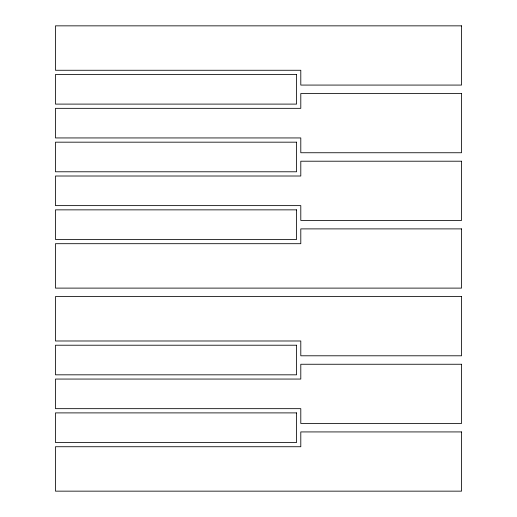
<?xml version="1.0" encoding="UTF-8"?>
<svg xmlns="http://www.w3.org/2000/svg" width="517" height="517" viewBox="0 0 517 517"><rect width="100%" height="100%" fill="white"/><g stroke="black" fill="none" stroke-linecap="round" stroke-linejoin="round"><path stroke-width="0.78" d="M461.539 25.85L55.461 25.85L55.461 70.267L300.797 70.267L300.797 85.072L461.539 85.072L461.539 25.85M296.571 74.493L55.461 74.493L55.461 104.104L296.571 104.104L296.571 74.493M461.539 93.532L300.797 93.532L300.797 108.337L55.461 108.337L55.461 137.942L300.797 137.942L300.797 152.748L461.539 152.748L461.539 93.532M296.571 142.175L55.461 142.175L55.461 171.786L296.571 171.786L296.571 142.175M461.539 161.207L300.797 161.207L300.797 176.013L55.461 176.013L55.461 205.624L300.797 205.624L300.797 220.429L461.539 220.429L461.539 161.207M296.571 209.857L55.461 209.857L55.461 239.468L296.571 239.468L296.571 209.857M461.539 228.889L300.797 228.889L300.797 243.694L55.461 243.694L55.461 288.111L461.539 288.111L461.539 228.889M461.539 296.571L55.461 296.571L55.461 340.987L300.797 340.987L300.797 355.793L461.539 355.793L461.539 296.571M296.571 345.214L55.461 345.214L55.461 374.825L296.571 374.825L296.571 345.214M461.539 364.252L300.797 364.252L300.797 379.058L55.461 379.058L55.461 408.663L300.797 408.663L300.797 423.468L461.539 423.468L461.539 364.252M296.571 412.896L55.461 412.896L55.461 442.507L296.571 442.507L296.571 412.896M461.539 431.928L300.797 431.928L300.797 446.733L55.461 446.733L55.461 491.15L461.539 491.15L461.539 431.928"/></g></svg>
